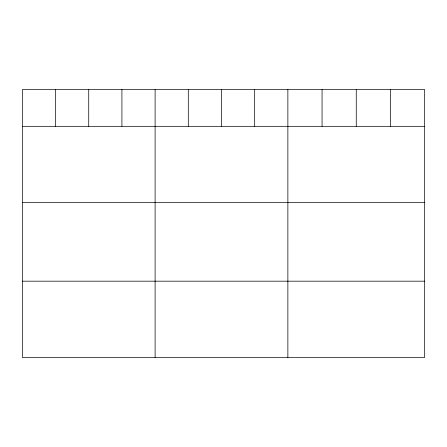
<?xml version="1.0" encoding="UTF-8"?>
<svg xmlns="http://www.w3.org/2000/svg" width="447" height="447" viewBox="0 0 447 447"><rect width="100%" height="100%" fill="white"/><g stroke="black" fill="none" stroke-linecap="round" stroke-linejoin="round"><path stroke-width="0.67" d="M424.65 126.322L424.65 357.455L22.35 357.455L22.35 89.545L424.65 89.545L424.65 126.322L22.35 126.322M22.35 202.597L424.65 202.597M22.35 281.18L424.65 281.18M390.454 89.545L390.454 126.322M356.259 89.545L356.259 126.322M322.063 89.545L322.063 126.322M287.868 89.545L287.868 357.455M254.678 89.545L254.678 126.322M221.488 89.545L221.488 126.322M188.299 89.545L188.299 126.322M155.109 89.545L155.109 357.455M121.919 89.545L121.919 126.322M88.73 89.545L88.73 126.322M55.54 89.545L55.54 126.322"/></g></svg>
